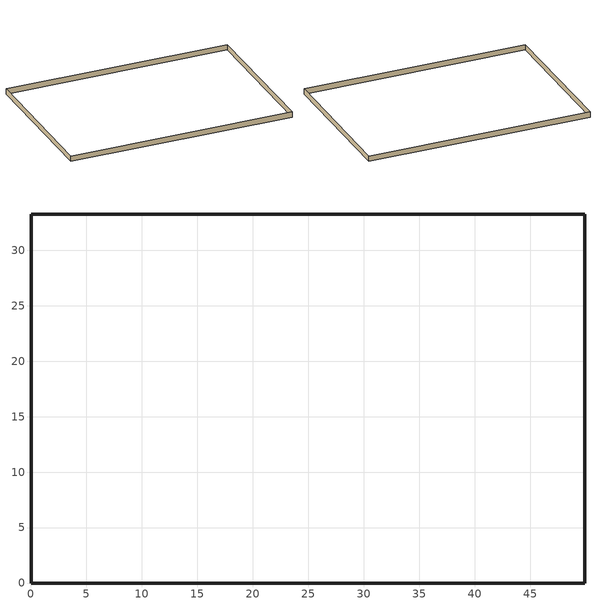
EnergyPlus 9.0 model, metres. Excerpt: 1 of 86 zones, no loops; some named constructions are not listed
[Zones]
FirstFloor_Plenum ZN
 wall outside (nonres_ext_wall): 49.91,0 49.91,33.27 0,33.27 0,0 49.91,0 z2.74:3.96
[Schedule:Compact]
Exterior_lighting_schedule_a: Through:12/31, For:AllDays, Until: 06:00, 0, Until: 24:00, 1
Exterior_lighting_schedule_b_2016: Through:12/31, For:AllDays, Until: 06:00, 0.5, Until: 24:00, 1
Exterior_lighting_schedule_c_2016: Through:12/31, For:AllDays, Until: 06:00, 0.5, Until: 19:00, 1, Until: 24:00, 0.5
BLDG_LIGHT_SCH: Through: 12/31, For: Weekdays, Until: 5:00, 0.05, Until: 6:00, 0.1, Until: 7:00, 0.0862326, Until: 8:00, 0.258698, Until: 17:00, 0.776093, Until: 18:00, 0.431163, Until: 20:00, 0.258698, Until: 22:00, 0.172465, Until: 23:00, 0.0862326, Until: 24:00, 0.0431163, For: SummerDesignDay, Until: 24:00, 1, For: Saturday, Until: 6:00, 0.05, Until: 8:00, 0.0862326, Until: 12:00, 0.258698, Until: 17:00, 0.129349, Until: 19:00, 0.0431163, Until: 24:00, 0.05, For: WinterDesignDay, Until: 24:00, 0, For: Sunday Holidays AllOtherDays, Until: 6:00, 0.05, Until: 18:00, 0.0431163, Until: 24:00, 0.05
BLDG_ELEVATORS; ELEV_LIGHT_FAN_SCH_ADD_DF: Through: 12/31, For: SummerDesignDay, Until: 24:00, 0.69, For: WinterDesignDay, Until: 24:00, 0, For: Weekdays, Until: 07:00, 0, Until: 08:00, 0.35, Until: 09:00, 0.69, Until: 10:00, 0.43, Until: 11:00, 0.37, Until: 12:00, 0.43, Until: 13:00, 0.58, Until: 14:00, 0.48, Until: 15:00, 0.37, Until: 16:00, 0.37, Until: 17:00, 0.46, Until: 18:00, 0.62, Until: 19:00, 0.12, Until: 20:00, 0.04, Until: 21:00, 0.04, Until: 24:00, 0, For: Saturday, Until: 07:00, 0, Until: 08:00, 0.16, Until: 09:00, 0.14, Until: 10:00, 0.21, Until: 11:00, 0.18, Until: 12:00, 0.25, Until: 13:00, 0.21, Until: 14:00, 0.13, Until: 15:00, 0.08, Until: 16:00, 0.04, Until: 17:00, 0.05, Until: 18:00, 0.06, Until: 24:00, 0, For:Sunday Holidays AllOtherDays, Until: 24:00, 0
INFIL_SCH_PNNL: Through: 12/31, For: Weekdays SummerDesignDay, Until: 06:00, 1, Until: 22:00, 0.25, Until: 24:00, 1, For: Saturday WinterDesignDay, Until: 06:00, 1, Until: 18:00, 0.25, Until: 24:00, 1, For:Sunday Holidays AllOtherDays, Until: 24:00, 1
INFIL_Door_Opening_SCH: Through: 12/31, For: Weekdays, Until: 06:00, 0, Until: 07:00, 0.131, Until: 08:00, 1, Until: 12:00, 0.131, Until: 13:00, 1, Until: 17:00, 0.131, Until: 18:00, 1, Until: 19:00, 0.131, Until: 24:00, 0, For: Saturday Sunday Holidays AllOtherDays, Until: 24:00, 0
EnclosedOffice_Bot_2 ZN Occupancy Schedule: Through: 12/31, For: Monday, Until: 07:00, 0, Until: 07:20, 0, Until: 07:40, 0, Until: 08:00, 0, Until: 08:20, 0, Until: 08:40, 1, Until: 09:00, 1, Until: 09:20, 1, Until: 09:40, 1, Until: 10:00, 1, Until: 10:20, 1, Until: 10:40, 1, Until: 11:00, 1, Until: 11:20, 1, Until: 11:40, 1, Until: 12:00, 1, Until: 12:20, 0.5, Until: 12:40, 0.5, Until: 13:00, 0, Until: 13:20, 0, Until: 13:40, 0.5, Until: 14:00, 0.5, Until: 14:20, 0.5, Until: 14:40, 0.5, Until: 15:00, 0, Until: 15:20, 0.5, Until: 15:40, 1, Until: 16:00, 1, Until: 16:20, 1, Until: 16:40, 0.5, Until: 17:00, 0.5, Until: 17:20, 1, Until: 17:40, 1, Until: 18:00, 0.5, Until: 18:20, 0.5, Until: 18:40, 0, Until: 19:00, 0, Until: 19:20, 0, Until: 19:40, 0, Until: 20:00, 0, Until: 20:20, 0, Until: 20:40, 0, Until: 21:00, 0, Until: 24:00, 0, For: Tuesday, Until: 07:00, 0, Until: 07:20, 0, Until: 07:40, 0, Until: 08:00, 0, Until: 08:20, 1, Until: 08:40, 1, Until: 09:00, 1, Until: 09:20, 1, Until: 09:40, 1, Until: 10:00, 0.5, Until: 10:20, 0.5, Until: 10:40, 0.5, Until: 11:00, 0.5, Until: 11:20, 1, Until: 11:40, 1, Until: 12:00, 0.5, Until: 12:20, 0.5, Until: 12:40, 0.5, Until: 13:00, 0.5, Until: 13:20, 0, Until: 13:40, 0, Until: 14:00, 0.5, Until: 14:20, 1, Until: 14:40, 1, Until: 15:00, 0.5, Until: 15:20, 0.5, Until: 15:40, 1, Until: 16:00, 0.5, Until: 16:20, 0.5, Until: 16:40, 0.5, Until: 17:00, 0, Until: 17:20, 0.5, Until: 17:40, 0, Until: 18:00, 0, Until: 18:20, 0, Until: 18:40, 0, Until: 19:00, 0, Until: 19:20, 0, Until: 19:40, 0, Until: 20:00, 0, Until: 20:20, 0, Until: 20:40, 0, Until: 21:00, 0, Until: 24:00, 0, For: Wednesday, Until: 07:00, 0, Until: 07:20, 0, Until: 07:40, 0, Until: 08:00, 0, Until: 08:20, 1, Until: 08:40, 1, Until: 09:00, 1, Until: 09:20, 1, Until: 09:40, 1, Until: 10:00, 1, Until: 10:20, 1, Until: 10:40, 1, Until: 11:00, 1, Until: 11:20, 1, Until: 11:40, 1, Until: 12:00, 1, Until: 12:20, 1, Until: 12:40, 1, Until: 13:00, 0, Until: 13:20, 0, Until: 13:40, 0, Until: 14:00, 1, Until: 14:20, 1, Until: 14:40, 0.5, Until: 15:00, 0.5, Until: 15:20, 1, Until: 15:40, 0.5, Until: 16:00, 0.5, Until: 16:20, 0.5, Until: 16:40, 1, Until: 17:00, 1, Until: 17:20, 1, Until: 17:40, 0.5, Until: 18:00, 0.5, Until: 18:20, 0.5, Until: 18:40, 0.5, Until: 19:00, 0, Until: 19:20, 0, Until: 19:40, 0, Until: 20:00, 0, Until: 20:20, 0, Until: 20:40, 0, Until: 21:00, 0, Until: 24:00, 0, For: Thursday, Until: 07:00, 0, Until: 07:20, 0, Until: 07:40, 0, Until: 08:00, 0, Until: 08:20, 0, Until: 08:40, 1, Until: 09:00, 1, Until: 09:20, 1, Until: 09:40, 1, Until: 10:00, 1, Until: 10:20, 1, Until: 10:40, 0.5, Until: 11:00, 0.5, Until: 11:20, 1, Until: 11:40, 1, Until: 12:00, 1, Until: 12:20, 1, Until: 12:40, 0.5, Until: 13:00, 0, Until: 13:20, 0, Until: 13:40, 0, Until: 14:00, 0, Until: 14:20, 0, Until: 14:40, 0, Until: 15:00, 0, Until: 15:20, 0.5, Until: 15:40, 1, Until: 16:00, 1, Until: 16:20, 1, Until: 16:40, 1, Until: 17:00, 1, Until: 17:20, 1, Until: 17:40, 1, Until: 18:00, 1, Until: 18:20, 0.5, Until: 18:40, 0.5, Until: 19:00, 0.5, Until: 19:20, 0, Until: 19:40, 0, Until: 20:00, 0, Until: 20:20, 0, Until: 20:40, 0, Until: 21:00, 0, Until: 24:00, 0, For: Friday, Until: 07:00, 0, Until: 07:20, 0, Until: 07:40, 0, Until: 08:00, 0.5, Until: 08:20, 0.5, Until: 08:40, 0.5, Until: 09:00, 0.5, Until: 09:20, 0.5, Until: 09:40, 0.5, Until: 10:00, 0.5, Until: 10:20, 0.5, Until: 10:40, 0.5, Until: 11:00, 0.5, Until: 11:20, 0.5, Until: 11:40, 0.5, Until: 12:00, 0.5, Until: 12:20, 0.5, Until: 12:40, 0.5, Until: 13:00, 0, Until: 13:20, 0, Until: 13:40, 0, Until: 14:00, 0.5, Until: 14:20, 0.5, Until: 14:40, 0.5, Until: 15:00, 0.5, Until: 15:20, 0.5, Until: 15:40, 0.5, Until: 16:00, 0.5, Until: 16:20, 0.5, Until: 16:40, 0.5, Until: 17:00, 0.5, Until: 17:20, 0.5, Until: 17:40, 0.5, Until: 18:00, 0.5, Until: 18:20, 0, Until: 18:40, 0, Until: 19:00, 0, Until: 19:20, 0, Until: 19:40, 0, Until: 20:00, 0, Until: 20:20, 0, Until: 20:40, 0, Until: 21:00, 0, Until: 24:00, 0, For: Saturday, Until: 07:00, 0, Until: 07:20, 0, Until: 07:40, 0, Until: 08:00, 0, Until: 08:20, 0, Until: 08:40, 0, Until: 09:00, 0, Until: 09:20, 0, Until: 09:40, 0, Until: 10:00, 0, Until: 10:20, 0, Until: 10:40, 0, Until: 11:00, 0, Until: 11:20, 0, Until: 11:40, 0, Until: 12:00, 0, Until: 12:20, 0, Until: 12:40, 0, Until: 13:00, 0, Until: 13:20, 0, Until: 13:40, 0, Until: 14:00, 0, Until: 14:20, 0, Until: 14:40, 0, Until: 15:00, 0, Until: 15:20, 0, Until: 15:40, 0, Until: 16:00, 0, Until: 24:00, 0, For: Sunday WinterDesignDay Holiday CustomDay1 CustomDay2, Until: 24:00, 0, For: SummerDesignDay, Until: 06:00, 0, Until: 22:00, 1, Until: 24:00, 0.05
EnclosedOffice_Bot_3 ZN Occupancy Schedule: Through: 12/31, For: Monday, Until: 07:00, 0, Until: 07:20, 0, Until: 07:40, 0, Until: 08:00, 0, Until: 08:20, 0, Until: 08:40, 1, Until: 09:00, 1, Until: 09:20, 1, Until: 09:40, 1, Until: 10:00, 0.5, Until: 10:20, 0.5, Until: 10:40, 0.5, Until: 11:00, 0.5, Until: 11:20, 1, Until: 11:40, 1, Until: 12:00, 1, Until: 12:20, 1, Until: 12:40, 1, Until: 13:00, 1, Until: 13:20, 0, Until: 13:40, 0, Until: 14:00, 0.5, Until: 14:20, 1, Until: 14:40, 1, Until: 15:00, 0.5, Until: 15:20, 0.5, Until: 15:40, 1, Until: 16:00, 1, Until: 16:20, 1, Until: 16:40, 1, Until: 17:00, 0, Until: 17:20, 0, Until: 17:40, 0, Until: 18:00, 0, Until: 18:20, 0, Until: 18:40, 0, Until: 19:00, 0, Until: 19:20, 0, Until: 19:40, 0, Until: 20:00, 0, Until: 20:20, 0, Until: 20:40, 0, Until: 21:00, 0, Until: 24:00, 0, For: Tuesday, Until: 07:00, 0, Until: 07:20, 0, Until: 07:40, 0, Until: 08:00, 0, Until: 08:20, 0, Until: 08:40, 1, Until: 09:00, 1, Until: 09:20, 1, Until: 09:40, 1, Until: 10:00, 1, Until: 10:20, 1, Until: 10:40, 1, Until: 11:00, 1, Until: 11:20, 1, Until: 11:40, 1, Until: 12:00, 1, Until: 12:20, 1, Until: 12:40, 0.5, Until: 13:00, 0.5, Until: 13:20, 0.5, Until: 13:40, 0, Until: 14:00, 0, Until: 14:20, 0.5, Until: 14:40, 1, Until: 15:00, 0.5, Until: 15:20, 0.5, Until: 15:40, 0.5, Until: 16:00, 0, Until: 16:20, 0.5, Until: 16:40, 0.5, Until: 17:00, 0.5, Until: 17:20, 0.5, Until: 17:40, 1, Until: 18:00, 1, Until: 18:20, 1, Until: 18:40, 0, Until: 19:00, 0, Until: 19:20, 0.5, Until: 19:40, 0, Until: 20:00, 0, Until: 20:20, 0, Until: 20:40, 0, Until: 21:00, 0, Until: 24:00, 0, For: Wednesday, Until: 07:00, 0, Until: 07:20, 0, Until: 07:40, 0, Until: 08:00, 0, Until: 08:20, 0.5, Until: 08:40, 1, Until: 09:00, 1, Until: 09:20, 1, Until: 09:40, 1, Until: 10:00, 1, Until: 10:20, 1, Until: 10:40, 1, Until: 11:00, 0.5, Until: 11:20, 0.5, Until: 11:40, 0.5, Until: 12:00, 0.5, Until: 12:20, 1, Until: 12:40, 1, Until: 13:00, 0, Until: 13:20, 0, Until: 13:40, 0, Until: 14:00, 1, Until: 14:20, 1, Until: 14:40, 1, Until: 15:00, 1, Until: 15:20, 1, Until: 15:40, 1, Until: 16:00, 1, Until: 16:20, 1, Until: 16:40, 1, Until: 17:00, 1, Until: 17:20, 1, Until: 17:40, 1, Until: 18:00, 1, Until: 18:20, 0.5, Until: 18:40, 0, Until: 19:00, 0, Until: 19:20, 0, Until: 19:40, 0, Until: 20:00, 0, Until: 20:20, 0, Until: 20:40, 0, Until: 21:00, 0, Until: 24:00, 0, For: Thursday, Until: 07:00, 0, Until: 07:20, 0, Until: 07:40, 0, Until: 08:00, 0, Until: 08:20, 0.5, Until: 08:40, 1, Until: 09:00, 1, Until: 09:20, 1, Until: 09:40, 1, Until: 10:00, 1, Until: 10:20, 1, Until: 10:40, 1, Until: 11:00, 1, Until: 11:20, 1, Until: 11:40, 1, Until: 12:00, 1, Until: 12:20, 1, Until: 12:40, 0.5, Until: 13:00, 0, Until: 13:20, 0, Until: 13:40, 0.5, Until: 14:00, 1, Until: 14:20, 1, Until: 14:40, 1, Until: 15:00, 1, Until: 15:20, 1, Until: 15:40, 1, Until: 16:00, 1, Until: 16:20, 1, Until: 16:40, 1, Until: 17:00, 1, Until: 17:20, 1, Until: 17:40, 1, Until: 18:00, 1, Until: 18:20, 1, Until: 18:40, 0.5, Until: 19:00, 0.5, Until: 19:20, 0, Until: 19:40, 0, Until: 20:00, 0, Until: 20:20, 0, Until: 20:40, 0, Until: 21:00, 0, Until: 24:00, 0, For: Friday, Until: 07:00, 0, Until: 07:20, 0, Until: 07:40, 0, Until: 08:00, 0, Until: 08:20, 0.5, Until: 08:40, 0.5, Until: 09:00, 0, Until: 09:20, 0, Until: 09:40, 0, Until: 10:00, 0, Until: 10:20, 0.5, Until: 10:40, 0.5, Until: 11:00, 0.5, Until: 11:20, 0.5, Until: 11:40, 0, Until: 12:00, 0, Until: 12:20, 0, Until: 12:40, 0, Until: 13:00, 0, Until: 13:20, 0, Until: 13:40, 0, Until: 14:00, 0, Until: 14:20, 0, Until: 14:40, 0, Until: 15:00, 0, Until: 15:20, 0.5, Until: 15:40, 0.5, Until: 16:00, 0.5, Until: 16:20, 0.5, Until: 16:40, 0.5, Until: 17:00, 0.5, Until: 17:20, 0.5, Until: 17:40, 0.5, Until: 18:00, 0, Until: 18:20, 0, Until: 18:40, 0, Until: 19:00, 0, Until: 19:20, 0, Until: 19:40, 0, Until: 20:00, 0, Until: 20:20, 0, Until: 20:40, 0, Until: 21:00, 0, Until: 24:00, 0, For: Saturday, Until: 07:00, 0, Until: 07:20, 0, Until: 07:40, 0, Until: 08:00, 0, Until: 08:20, 0, Until: 08:40, 0, Until: 09:00, 0, Until: 09:20, 0, Until: 09:40, 0, Until: 10:00, 0, Until: 10:20, 0, Until: 10:40, 0, Until: 11:00, 0, Until: 11:20, 0, Until: 11:40, 0, Until: 12:00, 0, Until: 12:20, 0, Until: 12:40, 0, Until: 13:00, 0, Until: 13:20, 0, Until: 13:40, 0, Until: 14:00, 0, Until: 14:20, 0, Until: 14:40, 0, Until: 15:00, 0, Until: 15:20, 0, Until: 15:40, 0, Until: 16:00, 0, Until: 24:00, 0, For: Sunday WinterDesignDay Holiday CustomDay1 CustomDay2, Until: 24:00, 0, For: SummerDesignDay, Until: 06:00, 0, Until: 22:00, 1, Until: 24:00, 0.05
EnclosedOffice_Bot_4 ZN Occupancy Schedule: Through: 12/31, For: Monday, Until: 07:00, 0, Until: 07:20, 0, Until: 07:40, 0, Until: 08:00, 0.5, Until: 08:20, 1, Until: 08:40, 0.5, Until: 09:00, 0.5, Until: 09:20, 0.5, Until: 09:40, 1, Until: 10:00, 1, Until: 10:20, 1, Until: 10:40, 0.5, Until: 11:00, 0.5, Until: 11:20, 0.5, Until: 11:40, 1, Until: 12:00, 1, Until: 12:20, 1, Until: 12:40, 1, Until: 13:00, 0, Until: 13:20, 0, Until: 13:40, 0, Until: 14:00, 0.5, Until: 14:20, 1, Until: 14:40, 1, Until: 15:00, 1, Until: 15:20, 1, Until: 15:40, 0.5, Until: 16:00, 0.5, Until: 16:20, 0.5, Until: 16:40, 1, Until: 17:00, 1, Until: 17:20, 1, Until: 17:40, 1, Until: 18:00, 1, Until: 18:20, 1, Until: 18:40, 0.5, Until: 19:00, 0, Until: 19:20, 0, Until: 19:40, 0, Until: 20:00, 0, Until: 20:20, 0, Until: 20:40, 0, Until: 21:00, 0, Until: 24:00, 0, For: Tuesday, Until: 07:00, 0, Until: 07:20, 0, Until: 07:40, 0, Until: 08:00, 0, Until: 08:20, 0.5, Until: 08:40, 1, Until: 09:00, 0.5, Until: 09:20, 0.5, Until: 09:40, 1, Until: 10:00, 1, Until: 10:20, 1, Until: 10:40, 1, Until: 11:00, 1, Until: 11:20, 1, Until: 11:40, 1, Until: 12:00, 1, Until: 12:20, 1, Until: 12:40, 0.5, Until: 13:00, 0.5, Until: 13:20, 0.5, Until: 13:40, 0, Until: 14:00, 0.5, Until: 14:20, 0.5, Until: 14:40, 1, Until: 15:00, 1, Until: 15:20, 1, Until: 15:40, 1, Until: 16:00, 1, Until: 16:20, 1, Until: 16:40, 1, Until: 17:00, 1, Until: 17:20, 1, Until: 17:40, 0.5, Until: 18:00, 0.5, Until: 18:20, 1, Until: 18:40, 0.5, Until: 19:00, 0, Until: 19:20, 0, Until: 19:40, 0, Until: 20:00, 0, Until: 20:20, 0, Until: 20:40, 0, Until: 21:00, 0, Until: 24:00, 0, For: Wednesday, Until: 07:00, 0, Until: 07:20, 0, Until: 07:40, 0, Until: 08:00, 0.5, Until: 08:20, 0.5, Until: 08:40, 1, Until: 09:00, 1, Until: 09:20, 1, Until: 09:40, 1, Until: 10:00, 1, Until: 10:20, 1, Until: 10:40, 1, Until: 11:00, 0.5, Until: 11:20, 0.5, Until: 11:40, 0.5, Until: 12:00, 0.5, Until: 12:20, 1, Until: 12:40, 1, Until: 13:00, 0.5, Until: 13:20, 0.5, Until: 13:40, 0.5, Until: 14:00, 0.5, Until: 14:20, 1, Until: 14:40, 0.5, Until: 15:00, 0.5, Until: 15:20, 0.5, Until: 15:40, 0.5, Until: 16:00, 0.5, Until: 16:20, 1, Until: 16:40, 0.5, Until: 17:00, 0.5, Until: 17:20, 1, Until: 17:40, 0.5, Until: 18:00, 0.5, Until: 18:20, 0.5, Until: 18:40, 0.5, Until: 19:00, 0.5, Until: 19:20, 0.5, Until: 19:40, 0, Until: 20:00, 0, Until: 20:20, 0, Until: 20:40, 0, Until: 21:00, 0, Until: 24:00, 0, For: Thursday, Until: 07:00, 0, Until: 07:20, 0, Until: 07:40, 0, Until: 08:00, 0, Until: 08:20, 1, Until: 08:40, 1, Until: 09:00, 1, Until: 09:20, 1, Until: 09:40, 1, Until: 10:00, 1, Until: 10:20, 1, Until: 10:40, 1, Until: 11:00, 0.5, Until: 11:20, 0.5, Until: 11:40, 0.5, Until: 12:00, 0.5, Until: 12:20, 1, Until: 12:40, 0, Until: 13:00, 0, Until: 13:20, 0, Until: 13:40, 0, Until: 14:00, 0, Until: 14:20, 1, Until: 14:40, 1, Until: 15:00, 1, Until: 15:20, 1, Until: 15:40, 1, Until: 16:00, 1, Until: 16:20, 1, Until: 16:40, 1, Until: 17:00, 1, Until: 17:20, 1, Until: 17:40, 1, Until: 18:00, 0.5, Until: 18:20, 0, Until: 18:40, 0, Until: 19:00, 0, Until: 19:20, 0, Until: 19:40, 0, Until: 20:00, 0, Until: 20:20, 0, Until: 20:40, 0, Until: 21:00, 0, Until: 24:00, 0, For: Friday, Until: 07:00, 0, Until: 07:20, 0, Until: 07:40, 0, Until: 08:00, 0, Until: 08:20, 0, Until: 08:40, 0, Until: 09:00, 0.5, Until: 09:20, 0.5, Until: 09:40, 0.5, Until: 10:00, 0.5, Until: 10:20, 0.5, Until: 10:40, 0.5, Until: 11:00, 0.5, Until: 11:20, 0.5, Until: 11:40, 0, Until: 12:00, 0, Until: 12:20, 0, Until: 12:40, 0, Until: 13:00, 0, Until: 13:20, 0.5, Until: 13:40, 0.5, Until: 14:00, 0.5, Until: 14:20, 0.5, Until: 14:40, 0.5, Until: 15:00, 0, Until: 15:20, 0, Until: 15:40, 0.5, Until: 16:00, 0.5, Until: 16:20, 0.5, Until: 16:40, 0.5, Until: 17:00, 0.5, Until: 17:20, 0.5, Until: 17:40, 0.5, Until: 18:00, 0.5, Until: 18:20, 0, Until: 18:40, 0, Until: 19:00, 0, Until: 19:20, 0, Until: 19:40, 0, Until: 20:00, 0, Until: 20:20, 0, Until: 20:40, 0, Until: 21:00, 0, Until: 24:00, 0, For: Saturday, Until: 07:00, 0, Until: 07:20, 0, Until: 07:40, 0, Until: 08:00, 0, Until: 08:20, 0, Until: 08:40, 0, Until: 09:00, 0, Until: 09:20, 0, Until: 09:40, 0, Until: 10:00, 0, Until: 10:20, 0, Until: 10:40, 0, Until: 11:00, 0, Until: 11:20, 0, Until: 11:40, 0, Until: 12:00, 0, Until: 12:20, 0, Until: 12:40, 0, Until: 13:00, 0, Until: 13:20, 0, Until: 13:40, 0, Until: 14:00, 0, Until: 14:20, 0, Until: 14:40, 0, Until: 15:00, 0, Until: 15:20, 0, Until: 15:40, 0, Until: 16:00, 0, Until: 24:00, 0, For: Sunday WinterDesignDay Holiday CustomDay1 CustomDay2, Until: 24:00, 0, For: SummerDesignDay, Until: 06:00, 0, Until: 22:00, 1, Until: 24:00, 0.05
EnclosedOffice_Bot_5 ZN Occupancy Schedule: Through: 12/31, For: Monday, Until: 07:00, 0, Until: 07:20, 0, Until: 07:40, 0, Until: 08:00, 0, Until: 08:20, 0.5, Until: 08:40, 1, Until: 09:00, 0.5, Until: 09:20, 0.5, Until: 09:40, 1, Until: 10:00, 0.5, Until: 10:20, 0.5, Until: 10:40, 0.5, Until: 11:00, 0.5, Until: 11:20, 1, Until: 11:40, 0.5, Until: 12:00, 0.5, Until: 12:20, 1, Until: 12:40, 1, Until: 13:00, 0.5, Until: 13:20, 0, Until: 13:40, 0, Until: 14:00, 0, Until: 14:20, 0.5, Until: 14:40, 0.5, Until: 15:00, 0.5, Until: 15:20, 1, Until: 15:40, 1, Until: 16:00, 1, Until: 16:20, 1, Until: 16:40, 1, Until: 17:00, 1, Until: 17:20, 1, Until: 17:40, 0.5, Until: 18:00, 0.5, Until: 18:20, 0.5, Until: 18:40, 0, Until: 19:00, 0, Until: 19:20, 0, Until: 19:40, 0, Until: 20:00, 0, Until: 20:20, 0, Until: 20:40, 0, Until: 21:00, 0, Until: 24:00, 0, For: Tuesday, Until: 07:00, 0, Until: 07:20, 0, Until: 07:40, 0, Until: 08:00, 0, Until: 08:20, 1, Until: 08:40, 1, Until: 09:00, 1, Until: 09:20, 1, Until: 09:40, 1, Until: 10:00, 0, Until: 10:20, 0, Until: 10:40, 0, Until: 11:00, 0, Until: 11:20, 1, Until: 11:40, 1, Until: 12:00, 0.5, Until: 12:20, 0.5, Until: 12:40, 0, Until: 13:00, 0, Until: 13:20, 0.5, Until: 13:40, 0, Until: 14:00, 0.5, Until: 14:20, 0.5, Until: 14:40, 1, Until: 15:00, 0.5, Until: 15:20, 0.5, Until: 15:40, 0, Until: 16:00, 0, Until: 16:20, 1, Until: 16:40, 1, Until: 17:00, 1, Until: 17:20, 0.5, Until: 17:40, 0.5, Until: 18:00, 0.5, Until: 18:20, 0, Until: 18:40, 0, Until: 19:00, 0, Until: 19:20, 0, Until: 19:40, 0, Until: 20:00, 0, Until: 20:20, 0, Until: 20:40, 0, Until: 21:00, 0, Until: 24:00, 0, For: Wednesday, Until: 07:00, 0, Until: 07:20, 0, Until: 07:40, 0, Until: 08:00, 0.5, Until: 08:20, 1, Until: 08:40, 0.5, Until: 09:00, 0.5, Until: 09:20, 1, Until: 09:40, 1, Until: 10:00, 1, Until: 10:20, 1, Until: 10:40, 1, Until: 11:00, 1, Until: 11:20, 1, Until: 11:40, 1, Until: 12:00, 1, Until: 12:20, 1, Until: 12:40, 0.5, Until: 13:00, 0.5, Until: 13:20, 0.5, Until: 13:40, 0.5, Until: 14:00, 0.5, Until: 14:20, 0.5, Until: 14:40, 1, Until: 15:00, 1, Until: 15:20, 1, Until: 15:40, 1, Until: 16:00, 1, Until: 16:20, 1, Until: 16:40, 1, Until: 17:00, 1, Until: 17:20, 1, Until: 17:40, 0.5, Until: 18:00, 0.5, Until: 18:20, 0.5, Until: 18:40, 1, Until: 19:00, 0.5, Until: 19:20, 0, Until: 19:40, 0, Until: 20:00, 0, Until: 20:20, 0, Until: 20:40, 0, Until: 21:00, 0, Until: 24:00, 0, For: Thursday, Until: 07:00, 0, Until: 07:20, 0, Until: 07:40, 0, Until: 08:00, 0, Until: 08:20, 0, Until: 08:40, 0, Until: 09:00, 0, Until: 09:20, 1, Until: 09:40, 1, Until: 10:00, 1, Until: 10:20, 1, Until: 10:40, 1, Until: 11:00, 1, Until: 11:20, 1, Until: 11:40, 1, Until: 12:00, 1, Until: 12:20, 1, Until: 12:40, 0.5, Until: 13:00, 0.5, Until: 13:20, 0, Until: 13:40, 0.5, Until: 14:00, 0.5, Until: 14:20, 1, Until: 14:40, 1, Until: 15:00, 1, Until: 15:20, 1, Until: 15:40, 0, Until: 16:00, 0, Until: 16:20, 0.5, Until: 16:40, 0.5, Until: 17:00, 0.5, Until: 17:20, 1, Until: 17:40, 1, Until: 18:00, 0.5, Until: 18:20, 0.5, Until: 18:40, 0, Until: 19:00, 0, Until: 19:20, 0, Until: 19:40, 0, Until: 20:00, 0, Until: 20:20, 0, Until: 20:40, 0, Until: 21:00, 0, Until: 24:00, 0, For: Friday, Until: 07:00, 0, Until: 07:20, 0, Until: 07:40, 0, Until: 08:00, 0, Until: 08:20, 0, Until: 08:40, 0, Until: 09:00, 0.5, Until: 09:20, 0.5, Until: 09:40, 0.5, Until: 10:00, 0.5, Until: 10:20, 0.5, Until: 10:40, 0.5, Until: 11:00, 0.5, Until: 11:20, 0.5, Until: 11:40, 0, Until: 12:00, 0, Until: 12:20, 0, Until: 12:40, 0, Until: 13:00, 0, Until: 13:20, 0, Until: 13:40, 0.5, Until: 14:00, 0.5, Until: 14:20, 0.5, Until: 14:40, 0, Until: 15:00, 0, Until: 15:20, 0, Until: 15:40, 0.5, Until: 16:00, 0.5, Until: 16:20, 0.5, Until: 16:40, 0.5, Until: 17:00, 0.5, Until: 17:20, 0.5, Until: 17:40, 0.5, Until: 18:00, 0, Until: 18:20, 0, Until: 18:40, 0.5, Until: 19:00, 0, Until: 19:20, 0, Until: 19:40, 0, Until: 20:00, 0, Until: 20:20, 0, Until: 20:40, 0, Until: 21:00, 0, Until: 24:00, 0, For: Saturday, Until: 07:00, 0, Until: 07:20, 0, Until: 07:40, 0, Until: 08:00, 0, Until: 08:20, 0.5, Until: 08:40, 0.5, Until: 09:00, 0.5, Until: 09:20, 0.5, Until: 09:40, 0.5, Until: 10:00, 0.5, Until: 10:20, 0.5, Until: 10:40, 0.5, Until: 11:00, 0.5, Until: 11:20, 0.5, Until: 11:40, 0.5, Until: 12:00, 0, Until: 12:20, 0, Until: 12:40, 0, Until: 13:00, 0, Until: 13:20, 0, Until: 13:40, 0.5, Until: 14:00, 0.5, Until: 14:20, 0, Until: 14:40, 0, Until: 15:00, 0, Until: 15:20, 0, Until: 15:40, 0, Until: 16:00, 0, Until: 24:00, 0, For: Sunday WinterDesignDay Holiday CustomDay1 CustomDay2, Until: 24:00, 0, For: SummerDesignDay, Until: 06:00, 0, Until: 22:00, 1, Until: 24:00, 0.05
EnclosedOffice_Bot_6 ZN Occupancy Schedule: Through: 12/31, For: Monday, Until: 07:00, 0, Until: 07:20, 0, Until: 07:40, 0, Until: 08:00, 0.5, Until: 08:20, 1, Until: 08:40, 1, Until: 09:00, 0.5, Until: 09:20, 0.5, Until: 09:40, 1, Until: 10:00, 0.5, Until: 10:20, 0.5, Until: 10:40, 0.5, Until: 11:00, 0.5, Until: 11:20, 1, Until: 11:40, 1, Until: 12:00, 1, Until: 12:20, 1, Until: 12:40, 0.5, Until: 13:00, 0.5, Until: 13:20, 0, Until: 13:40, 0, Until: 14:00, 0, Until: 14:20, 0.5, Until: 14:40, 1, Until: 15:00, 1, Until: 15:20, 1, Until: 15:40, 1, Until: 16:00, 0.5, Until: 16:20, 0.5, Until: 16:40, 0.5, Until: 17:00, 0.5, Until: 17:20, 0.5, Until: 17:40, 0.5, Until: 18:00, 0.5, Until: 18:20, 1, Until: 18:40, 0.5, Until: 19:00, 0.5, Until: 19:20, 0, Until: 19:40, 0, Until: 20:00, 0, Until: 20:20, 0, Until: 20:40, 0, Until: 21:00, 0, Until: 24:00, 0, For: Tuesday, Until: 07:00, 0, Until: 07:20, 0, Until: 07:40, 0, Until: 08:00, 0, Until: 08:20, 0.5, Until: 08:40, 1, Until: 09:00, 1, Until: 09:20, 1, Until: 09:40, 1, Until: 10:00, 1, Until: 10:20, 1, Until: 10:40, 1, Until: 11:00, 1, Until: 11:20, 1, Until: 11:40, 1, Until: 12:00, 1, Until: 12:20, 0.5, Until: 12:40, 0.5, Until: 13:00, 0.5, Until: 13:20, 0, Until: 13:40, 0, Until: 14:00, 0, Until: 14:20, 1, Until: 14:40, 1, Until: 15:00, 1, Until: 15:20, 1, Until: 15:40, 1, Until: 16:00, 1, Until: 16:20, 1, Until: 16:40, 1, Until: 17:00, 1, Until: 17:20, 1, Until: 17:40, 0.5, Until: 18:00, 0.5, Until: 18:20, 0.5, Until: 18:40, 0, Until: 19:00, 0, Until: 19:20, 0, Until: 19:40, 0, Until: 20:00, 0, Until: 20:20, 0, Until: 20:40, 0, Until: 21:00, 0, Until: 24:00, 0, For: Wednesday, Until: 07:00, 0, Until: 07:20, 0, Until: 07:40, 0, Until: 08:00, 0.5, Until: 08:20, 1, Until: 08:40, 0.5, Until: 09:00, 0.5, Until: 09:20, 1, Until: 09:40, 1, Until: 10:00, 1, Until: 10:20, 1, Until: 10:40, 1, Until: 11:00, 1, Until: 11:20, 1, Until: 11:40, 1, Until: 12:00, 1, Until: 12:20, 1, Until: 12:40, 1, Until: 13:00, 1, Until: 13:20, 0, Until: 13:40, 0, Until: 14:00, 0.5, Until: 14:20, 1, Until: 14:40, 1, Until: 15:00, 1, Until: 15:20, 1, Until: 15:40, 1, Until: 16:00, 1, Until: 16:20, 1, Until: 16:40, 1, Until: 17:00, 1, Until: 17:20, 1, Until: 17:40, 0, Until: 18:00, 0, Until: 18:20, 0, Until: 18:40, 0, Until: 19:00, 0, Until: 19:20, 0, Until: 19:40, 0, Until: 20:00, 0, Until: 20:20, 0, Until: 20:40, 0, Until: 21:00, 0, Until: 24:00, 0, For: Thursday, Until: 07:00, 0, Until: 07:20, 0, Until: 07:40, 0, Until: 08:00, 0, Until: 08:20, 0, Until: 08:40, 0.5, Until: 09:00, 0.5, Until: 09:20, 1, Until: 09:40, 1, Until: 10:00, 1, Until: 10:20, 1, Until: 10:40, 1, Until: 11:00, 0.5, Until: 11:20, 0.5, Until: 11:40, 0, Until: 12:00, 0, Until: 12:20, 0.5, Until: 12:40, 0.5, Until: 13:00, 0, Until: 13:20, 0, Until: 13:40, 0, Until: 14:00, 0, Until: 14:20, 0, Until: 14:40, 1, Until: 15:00, 1, Until: 15:20, 1, Until: 15:40, 1, Until: 16:00, 1, Until: 16:20, 1, Until: 16:40, 1, Until: 17:00, 1, Until: 17:20, 1, Until: 17:40, 1, Until: 18:00, 1, Until: 18:20, 1, Until: 18:40, 0.5, Until: 19:00, 0, Until: 19:20, 0, Until: 19:40, 0.5, Until: 20:00, 0, Until: 20:20, 0, Until: 20:40, 0, Until: 21:00, 0, Until: 24:00, 0, For: Friday, Until: 07:00, 0, Until: 07:20, 0, Until: 07:40, 0, Until: 08:00, 0, Until: 08:20, 0.5, Until: 08:40, 0.5, Until: 09:00, 0.5, Until: 09:20, 0.5, Until: 09:40, 0.5, Until: 10:00, 0.5, Until: 10:20, 0.5, Until: 10:40, 0, Until: 11:00, 0, Until: 11:20, 0.5, Until: 11:40, 0, Until: 12:00, 0, Until: 12:20, 0.5, Until: 12:40, 0.5, Until: 13:00, 0.5, Until: 13:20, 0.5, Until: 13:40, 0, Until: 14:00, 0, Until: 14:20, 0, Until: 14:40, 0.5, Until: 15:00, 0, Until: 15:20, 0, Until: 15:40, 0.5, Until: 16:00, 0.5, Until: 16:20, 0.5, Until: 16:40, 0.5, Until: 17:00, 0.5, Until: 17:20, 0.5, Until: 17:40, 0.5, Until: 18:00, 0.5, Until: 18:20, 0.5, Until: 18:40, 0.5, Until: 19:00, 0, Until: 19:20, 0, Until: 19:40, 0, Until: 20:00, 0, Until: 20:20, 0, Until: 20:40, 0, Until: 21:00, 0, Until: 24:00, 0, For: Saturday, Until: 07:00, 0, Until: 07:20, 0, Until: 07:40, 0, Until: 08:00, 0, Until: 08:20, 0, Until: 08:40, 0, Until: 09:00, 0, Until: 09:20, 0, Until: 09:40, 0, Until: 10:00, 0, Until: 10:20, 0, Until: 10:40, 0, Until: 11:00, 0, Until: 11:20, 0, Until: 11:40, 0, Until: 12:00, 0, Until: 12:20, 0, Until: 12:40, 0, Until: 13:00, 0, Until: 13:20, 0, Until: 13:40, 0, Until: 14:00, 0, Until: 14:20, 0, Until: 14:40, 0, Until: 15:00, 0, Until: 15:20, 0, Until: 15:40, 0, Until: 16:00, 0, Until: 24:00, 0, For: Sunday WinterDesignDay Holiday CustomDay1 CustomDay2, Until: 24:00, 0, For: SummerDesignDay, Until: 06:00, 0, Until: 22:00, 1, Until: 24:00, 0.05
EnclosedOffice_Bot_7 ZN Occupancy Schedule: Through: 12/31, For: Monday, Until: 07:00, 0, Until: 07:20, 0, Until: 07:40, 0, Until: 08:00, 0.5, Until: 08:20, 0.5, Until: 08:40, 1, Until: 09:00, 1, Until: 09:20, 1, Until: 09:40, 1, Until: 10:00, 0.5, Until: 10:20, 0.5, Until: 10:40, 0.5, Until: 11:00, 0.5, Until: 11:20, 1, Until: 11:40, 1, Until: 12:00, 1, Until: 12:20, 1, Until: 12:40, 0.5, Until: 13:00, 0, Until: 13:20, 0, Until: 13:40, 0, Until: 14:00, 0, Until: 14:20, 0, Until: 14:40, 1, Until: 15:00, 1, Until: 15:20, 1, Until: 15:40, 1, Until: 16:00, 1, Until: 16:20, 1, Until: 16:40, 1, Until: 17:00, 1, Until: 17:20, 1, Until: 17:40, 0.5, Until: 18:00, 0, Until: 18:20, 0.5, Until: 18:40, 0.5, Until: 19:00, 0, Until: 19:20, 0, Until: 19:40, 0, Until: 20:00, 0, Until: 20:20, 0, Until: 20:40, 0, Until: 21:00, 0, Until: 24:00, 0, For: Tuesday, Until: 07:00, 0, Until: 07:20, 0, Until: 07:40, 0, Until: 08:00, 0.5, Until: 08:20, 1, Until: 08:40, 1, Until: 09:00, 1, Until: 09:20, 1, Until: 09:40, 1, Until: 10:00, 1, Until: 10:20, 1, Until: 10:40, 0.5, Until: 11:00, 0.5, Until: 11:20, 0.5, Until: 11:40, 1, Until: 12:00, 1, Until: 12:20, 1, Until: 12:40, 0.5, Until: 13:00, 0, Until: 13:20, 0, Until: 13:40, 0.5, Until: 14:00, 0, Until: 14:20, 0, Until: 14:40, 0, Until: 15:00, 0.5, Until: 15:20, 1, Until: 15:40, 1, Until: 16:00, 0.5, Until: 16:20, 0.5, Until: 16:40, 0.5, Until: 17:00, 0.5, Until: 17:20, 1, Until: 17:40, 1, Until: 18:00, 0.5, Until: 18:20, 0.5, Until: 18:40, 0, Until: 19:00, 0, Until: 19:20, 0, Until: 19:40, 0, Until: 20:00, 0, Until: 20:20, 0, Until: 20:40, 0, Until: 21:00, 0, Until: 24:00, 0, For: Wednesday, Until: 07:00, 0, Until: 07:20, 0, Until: 07:40, 0, Until: 08:00, 0, Until: 08:20, 1, Until: 08:40, 0.5, Until: 09:00, 0.5, Until: 09:20, 0.5, Until: 09:40, 0.5, Until: 10:00, 0.5, Until: 10:20, 0.5, Until: 10:40, 1, Until: 11:00, 1, Until: 11:20, 1, Until: 11:40, 1, Until: 12:00, 1, Until: 12:20, 1, Until: 12:40, 1, Until: 13:00, 0, Until: 13:20, 0, Until: 13:40, 0, Until: 14:00, 0.5, Until: 14:20, 0.5, Until: 14:40, 0.5, Until: 15:00, 1, Until: 15:20, 1, Until: 15:40, 0.5, Until: 16:00, 0.5, Until: 16:20, 0.5, Until: 16:40, 0.5, Until: 17:00, 0.5, Until: 17:20, 1, Until: 17:40, 1, Until: 18:00, 1, Until: 18:20, 1, Until: 18:40, 0.5, Until: 19:00, 0, Until: 19:20, 0, Until: 19:40, 0, Until: 20:00, 0, Until: 20:20, 0, Until: 20:40, 0, Until: 21:00, 0, Until: 24:00, 0, For: Thursday, Until: 07:00, 0, Until: 07:20, 0, Until: 07:40, 0, Until: 08:00, 0, Until: 08:20, 0, Until: 08:40, 0.5, Until: 09:00, 0.5, Until: 09:20, 1, Until: 09:40, 1, Until: 10:00, 1, Until: 10:20, 1, Until: 10:40, 1, Until: 11:00, 1, Until: 11:20, 1, Until: 11:40, 1, Until: 12:00, 1, Until: 12:20, 1, Until: 12:40, 1, Until: 13:00, 1, Until: 13:20, 0.5, Until: 13:40, 0, Until: 14:00, 0, Until: 14:20, 0.5, Until: 14:40, 1, Until: 15:00, 1, Until: 15:20, 1, Until: 15:40, 1, Until: 16:00, 0.5, Until: 16:20, 0.5, Until: 16:40, 1, Until: 17:00, 1, Until: 17:20, 1, Until: 17:40, 1, Until: 18:00, 1, Until: 18:20, 0.5, Until: 18:40, 0, Until: 19:00, 0, Until: 19:20, 0, Until: 19:40, 0, Until: 20:00, 0, Until: 20:20, 0, Until: 20:40, 0, Until: 21:00, 0, Until: 24:00, 0, For: Friday, Until: 07:00, 0, Until: 07:20, 0, Until: 07:40, 0.5, Until: 08:00, 0, Until: 08:20, 0, Until: 08:40, 0, Until: 09:00, 0, Until: 09:20, 0, Until: 09:40, 0.5, Until: 10:00, 0.5, Until: 10:20, 0.5, Until: 10:40, 0.5, Until: 11:00, 0.5, Until: 11:20, 0.5, Until: 11:40, 0.5, Until: 12:00, 0.5, Until: 12:20, 0.5, Until: 12:40, 0.5, Until: 13:00, 0, Until: 13:20, 0, Until: 13:40, 0, Until: 14:00, 0.5, Until: 14:20, 0.5, Until: 14:40, 0, Until: 15:00, 0, Until: 15:20, 0, Until: 15:40, 0.5, Until: 16:00, 0.5, Until: 16:20, 0.5, Until: 16:40, 0.5, Until: 17:00, 0.5, Until: 17:20, 0.5, Until: 17:40, 0.5, Until: 18:00, 0, Until: 18:20, 0, Until: 18:40, 0, Until: 19:00, 0, Until: 19:20, 0, Until: 19:40, 0, Until: 20:00, 0, Until: 20:20, 0, Until: 20:40, 0, Until: 21:00, 0, Until: 24:00, 0, For: Saturday, Until: 07:00, 0, Until: 07:20, 0, Until: 07:40, 0, Until: 08:00, 0, Until: 08:20, 0.5, Until: 08:40, 0.5, Until: 09:00, 0.5, Until: 09:20, 0.5, Until: 09:40, 0.5, Until: 10:00, 0.5, Until: 10:20, 0.5, Until: 10:40, 0.5, Until: 11:00, 0.5, Until: 11:20, 0.5, Until: 11:40, 0, Until: 12:00, 0, Until: 12:20, 0, Until: 12:40, 0, Until: 13:00, 0, Until: 13:20, 0, Until: 13:40, 0.5, Until: 14:00, 0.5, Until: 14:20, 0.5, Until: 14:40, 0, Until: 15:00, 0, Until: 15:20, 0, Until: 15:40, 0, Until: 16:00, 0, Until: 24:00, 0, For: Sunday WinterDesignDay Holiday CustomDay1 CustomDay2, Until: 24:00, 0, For: SummerDesignDay, Until: 06:00, 0, Until: 22:00, 1, Until: 24:00, 0.05
EnclosedOffice_Bot_8 ZN Occupancy Schedule: Through: 12/31, For: Monday, Until: 07:00, 0, Until: 07:20, 0, Until: 07:40, 0, Until: 08:00, 0, Until: 08:20, 0.5, Until: 08:40, 1, Until: 09:00, 1, Until: 09:20, 1, Until: 09:40, 1, Until: 10:00, 1, Until: 10:20, 1, Until: 10:40, 1, Until: 11:00, 1, Until: 11:20, 1, Until: 11:40, 1, Until: 12:00, 1, Until: 12:20, 1, Until: 12:40, 0.5, Until: 13:00, 0, Until: 13:20, 0, Until: 13:40, 0, Until: 14:00, 0, Until: 14:20, 0, Until: 14:40, 0.5, Until: 15:00, 0.5, Until: 15:20, 1, Until: 15:40, 0, Until: 16:00, 0, Until: 16:20, 0.5, Until: 16:40, 1, Until: 17:00, 1, Until: 17:20, 1, Until: 17:40, 0.5, Until: 18:00, 0.5, Until: 18:20, 0.5, Until: 18:40, 0.5, Until: 19:00, 0, Until: 19:20, 0, Until: 19:40, 0, Until: 20:00, 0, Until: 20:20, 0, Until: 20:40, 0, Until: 21:00, 0, Until: 24:00, 0, For: Tuesday, Until: 07:00, 0, Until: 07:20, 0, Until: 07:40, 0, Until: 08:00, 0.5, Until: 08:20, 1, Until: 08:40, 1, Until: 09:00, 1, Until: 09:20, 1, Until: 09:40, 1, Until: 10:00, 1, Until: 10:20, 1, Until: 10:40, 1, Until: 11:00, 1, Until: 11:20, 1, Until: 11:40, 1, Until: 12:00, 0.5, Until: 12:20, 0.5, Until: 12:40, 0.5, Until: 13:00, 0.5, Until: 13:20, 0, Until: 13:40, 0, Until: 14:00, 0.5, Until: 14:20, 0.5, Until: 14:40, 0, Until: 15:00, 0, Until: 15:20, 0.5, Until: 15:40, 1, Until: 16:00, 0.5, Until: 16:20, 0.5, Until: 16:40, 1, Until: 17:00, 0.5, Until: 17:20, 0.5, Until: 17:40, 0.5, Until: 18:00, 0.5, Until: 18:20, 0.5, Until: 18:40, 0, Until: 19:00, 0, Until: 19:20, 0, Until: 19:40, 0, Until: 20:00, 0, Until: 20:20, 0, Until: 20:40, 0, Until: 21:00, 0, Until: 24:00, 0, For: Wednesday, Until: 07:00, 0, Until: 07:20, 0, Until: 07:40, 0, Until: 08:00, 0, Until: 08:20, 0, Until: 08:40, 1, Until: 09:00, 1, Until: 09:20, 1, Until: 09:40, 1, Until: 10:00, 1, Until: 10:20, 1, Until: 10:40, 1, Until: 11:00, 0.5, Until: 11:20, 0.5, Until: 11:40, 0.5, Until: 12:00, 0.5, Until: 12:20, 1, Until: 12:40, 0.5, Until: 13:00, 0.5, Until: 13:20, 0, Until: 13:40, 0.5, Until: 14:00, 0, Until: 14:20, 0.5, Until: 14:40, 0.5, Until: 15:00, 0.5, Until: 15:20, 1, Until: 15:40, 1, Until: 16:00, 0.5, Until: 16:20, 0.5, Until: 16:40, 0.5, Until: 17:00, 0.5, Until: 17:20, 1, Until: 17:40, 0.5, Until: 18:00, 0, Until: 18:20, 0, Until: 18:40, 0.5, Until: 19:00, 0, Until: 19:20, 0, Until: 19:40, 0, Until: 20:00, 0, Until: 20:20, 0, Until: 20:40, 0, Until: 21:00, 0, Until: 24:00, 0, For: Thursday, Until: 07:00, 0, Until: 07:20, 0, Until: 07:40, 0, Until: 08:00, 0, Until: 08:20, 0.5, Until: 08:40, 0.5, Until: 09:00, 0.5, Until: 09:20, 1, Until: 09:40, 1, Until: 10:00, 1, Until: 10:20, 1, Until: 10:40, 0.5, Until: 11:00, 0.5, Until: 11:20, 1, Until: 11:40, 1, Until: 12:00, 0.5, Until: 12:20, 0.5, Until: 12:40, 1, Until: 13:00, 1, Until: 13:20, 0.5, Until: 13:40, 0, Until: 14:00, 0, Until: 14:20, 1, Until: 14:40, 1, Until: 15:00, 1, Until: 15:20, 1, Until: 15:40, 0.5, Until: 16:00, 0.5, Until: 16:20, 1, Until: 16:40, 1, Until: 17:00, 1, Until: 17:20, 1, Until: 17:40, 1, Until: 18:00, 0, Until: 18:20, 0, Until: 18:40, 0, Until: 19:00, 0, Until: 19:20, 0, Until: 19:40, 0, Until: 20:00, 0, Until: 20:20, 0, Until: 20:40, 0, Until: 21:00, 0, Until: 24:00, 0, For: Friday, Until: 07:00, 0, Until: 07:20, 0, Until: 07:40, 0, Until: 08:00, 0.5, Until: 08:20, 0.5, Until: 08:40, 0.5, Until: 09:00, 0.5, Until: 09:20, 0.5, Until: 09:40, 0, Until: 10:00, 0, Until: 10:20, 0, Until: 10:40, 0.5, Until: 11:00, 0.5, Until: 11:20, 0.5, Until: 11:40, 0.5, Until: 12:00, 0.5, Until: 12:20, 0.5, Until: 12:40, 0.5, Until: 13:00, 0, Until: 13:20, 0, Until: 13:40, 0, Until: 14:00, 0, Until: 14:20, 0, Until: 14:40, 0, Until: 15:00, 0, Until: 15:20, 0.5, Until: 15:40, 0.5, Until: 16:00, 0.5, Until: 16:20, 0.5, Until: 16:40, 0.5, Until: 17:00, 0.5, Until: 17:20, 0.5, Until: 17:40, 0.5, Until: 18:00, 0, Until: 18:20, 0, Until: 18:40, 0, Until: 19:00, 0, Until: 19:20, 0, Until: 19:40, 0, Until: 20:00, 0, Until: 20:20, 0, Until: 20:40, 0, Until: 21:00, 0, Until: 24:00, 0, For: Saturday, Until: 07:00, 0, Until: 07:20, 0, Until: 07:40, 0, Until: 08:00, 0, Until: 08:20, 0, Until: 08:40, 0, Until: 09:00, 0, Until: 09:20, 0, Until: 09:40, 0, Until: 10:00, 0, Until: 10:20, 0, Until: 10:40, 0, Until: 11:00, 0, Until: 11:20, 0, Until: 11:40, 0, Until: 12:00, 0, Until: 12:20, 0, Until: 12:40, 0, Until: 13:00, 0, Until: 13:20, 0, Until: 13:40, 0, Until: 14:00, 0, Until: 14:20, 0, Until: 14:40, 0, Until: 15:00, 0, Until: 15:20, 0, Until: 15:40, 0, Until: 16:00, 0, Until: 24:00, 0, For: Sunday WinterDesignDay Holiday CustomDay1 CustomDay2, Until: 24:00, 0, For: SummerDesignDay, Until: 06:00, 0, Until: 22:00, 1, Until: 24:00, 0.05
EnclosedOffice_Bot_9 ZN Occupancy Schedule: Through: 12/31, For: Monday, Until: 07:00, 0, Until: 07:20, 0, Until: 07:40, 0, Until: 08:00, 0, Until: 08:20, 1, Until: 08:40, 1, Until: 09:00, 1, Until: 09:20, 1, Until: 09:40, 0.5, Until: 10:00, 0.5, Until: 10:20, 1, Until: 10:40, 1, Until: 11:00, 1, Until: 11:20, 1, Until: 11:40, 1, Until: 12:00, 1, Until: 12:20, 1, Until: 12:40, 0, Until: 13:00, 0, Until: 13:20, 0, Until: 13:40, 0, Until: 14:00, 0, Until: 14:20, 1, Until: 14:40, 1, Until: 15:00, 1, Until: 15:20, 1, Until: 15:40, 1, Until: 16:00, 1, Until: 16:20, 1, Until: 16:40, 1, Until: 17:00, 1, Until: 17:20, 1, Until: 17:40, 1, Until: 18:00, 1, Until: 18:20, 0.5, Until: 18:40, 0.5, Until: 19:00, 0, Until: 19:20, 0, Until: 19:40, 0, Until: 20:00, 0, Until: 20:20, 0, Until: 20:40, 0, Until: 21:00, 0, Until: 24:00, 0, For: Tuesday, Until: 07:00, 0, Until: 07:20, 0, Until: 07:40, 0, Until: 08:00, 0, Until: 08:20, 0.5, Until: 08:40, 1, Until: 09:00, 1, Until: 09:20, 1, Until: 09:40, 1, Until: 10:00, 0.5, Until: 10:20, 0.5, Until: 10:40, 0.5, Until: 11:00, 0.5, Until: 11:20, 0.5, Until: 11:40, 1, Until: 12:00, 1, Until: 12:20, 0.5, Until: 12:40, 0.5, Until: 13:00, 0, Until: 13:20, 0.5, Until: 13:40, 0, Until: 14:00, 0, Until: 14:20, 0.5, Until: 14:40, 1, Until: 15:00, 1, Until: 15:20, 1, Until: 15:40, 1, Until: 16:00, 1, Until: 16:20, 1, Until: 16:40, 1, Until: 17:00, 1, Until: 17:20, 0.5, Until: 17:40, 0.5, Until: 18:00, 0.5, Until: 18:20, 0.5, Until: 18:40, 0, Until: 19:00, 0, Until: 19:20, 0, Until: 19:40, 0, Until: 20:00, 0, Until: 20:20, 0, Until: 20:40, 0, Until: 21:00, 0, Until: 24:00, 0, For: Wednesday, Until: 07:00, 0, Until: 07:20, 0, Until: 07:40, 0, Until: 08:00, 0, Until: 08:20, 0, Until: 08:40, 0, Until: 09:00, 0, Until: 09:20, 1, Until: 09:40, 1, Until: 10:00, 1, Until: 10:20, 1, Until: 10:40, 1, Until: 11:00, 0.5, Until: 11:20, 0.5, Until: 11:40, 1, Until: 12:00, 0.5, Until: 12:20, 0.5, Until: 12:40, 0.5, Until: 13:00, 0, Until: 13:20, 0, Until: 13:40, 0.5, Until: 14:00, 1, Until: 14:20, 1, Until: 14:40, 1, Until: 15:00, 1, Until: 15:20, 1, Until: 15:40, 1, Until: 16:00, 0.5, Until: 16:20, 0.5, Until: 16:40, 0.5, Until: 17:00, 0.5, Until: 17:20, 0.5, Until: 17:40, 0.5, Until: 18:00, 0, Until: 18:20, 0, Until: 18:40, 0, Until: 19:00, 0, Until: 19:20, 0, Until: 19:40, 0, Until: 20:00, 0, Until: 20:20, 0, Until: 20:40, 0, Until: 21:00, 0, Until: 24:00, 0, For: Thursday, Until: 07:00, 0, Until: 07:20, 0, Until: 07:40, 0, Until: 08:00, 0, Until: 08:20, 0, Until: 08:40, 0.5, Until: 09:00, 0.5, Until: 09:20, 0.5, Until: 09:40, 1, Until: 10:00, 1, Until: 10:20, 1, Until: 10:40, 1, Until: 11:00, 1, Until: 11:20, 1, Until: 11:40, 0.5, Until: 12:00, 0.5, Until: 12:20, 0.5, Until: 12:40, 1, Until: 13:00, 0.5, Until: 13:20, 0.5, Until: 13:40, 0.5, Until: 14:00, 0, Until: 14:20, 0, Until: 14:40, 0, Until: 15:00, 1, Until: 15:20, 1, Until: 15:40, 1, Until: 16:00, 1, Until: 16:20, 1, Until: 16:40, 1, Until: 17:00, 0.5, Until: 17:20, 0.5, Until: 17:40, 0.5, Until: 18:00, 0.5, Until: 18:20, 0.5, Until: 18:40, 0, Until: 19:00, 0, Until: 19:20, 0, Until: 19:40, 0, Until: 20:00, 0, Until: 20:20, 0, Until: 20:40, 0, Until: 21:00, 0, Until: 24:00, 0, For: Friday, Until: 07:00, 0, Until: 07:20, 0, Until: 07:40, 0, Until: 08:00, 0, Until: 08:20, 0.5, Until: 08:40, 0.5, Until: 09:00, 0.5, Until: 09:20, 0.5, Until: 09:40, 0.5, Until: 10:00, 0.5, Until: 10:20, 0.5, Until: 10:40, 0.5, Until: 11:00, 0.5, Until: 11:20, 0.5, Until: 11:40, 0.5, Until: 12:00, 0.5, Until: 12:20, 0, Until: 12:40, 0, Until: 13:00, 0, Until: 13:20, 0.5, Until: 13:40, 0.5, Until: 14:00, 0.5, Until: 14:20, 0.5, Until: 14:40, 0, Until: 15:00, 0, Until: 15:20, 0.5, Until: 15:40, 0.5, Until: 16:00, 0.5, Until: 16:20, 0.5, Until: 16:40, 0.5, Until: 17:00, 0, Until: 17:20, 0, Until: 17:40, 0, Until: 18:00, 0, Until: 18:20, 0.5, Until: 18:40, 0.5, Until: 19:00, 0, Until: 19:20, 0, Until: 19:40, 0.5, Until: 20:00, 0, Until: 20:20, 0, Until: 20:40, 0, Until: 21:00, 0, Until: 24:00, 0, For: Saturday, Until: 07:00, 0, Until: 07:20, 0, Until: 07:40, 0, Until: 08:00, 0.5, Until: 08:20, 0.5, Until: 08:40, 0.5, Until: 09:00, 0.5, Until: 09:20, 0.5, Until: 09:40, 0, Until: 10:00, 0, Until: 10:20, 0.5, Until: 10:40, 0.5, Until: 11:00, 0.5, Until: 11:20, 0.5, Until: 11:40, 0.5, Until: 12:00, 0.5, Until: 12:20, 0, Until: 12:40, 0, Until: 13:00, 0, Until: 13:20, 0, Until: 13:40, 0.5, Until: 14:00, 0.5, Until: 14:20, 0, Until: 14:40, 0, Until: 15:00, 0, Until: 15:20, 0, Until: 15:40, 0, Until: 16:00, 0, Until: 24:00, 0, For: Sunday WinterDesignDay Holiday CustomDay1 CustomDay2, Until: 24:00, 0, For: SummerDesignDay, Until: 06:00, 0, Until: 22:00, 1, Until: 24:00, 0.05
EnclosedOffice_Bot_10 ZN Occupancy Schedule: Through: 12/31, For: Monday, Until: 07:00, 0, Until: 07:20, 0, Until: 07:40, 0, Until: 08:00, 0, Until: 08:20, 0.5, Until: 08:40, 1, Until: 09:00, 1, Until: 09:20, 1, Until: 09:40, 1, Until: 10:00, 1, Until: 10:20, 1, Until: 10:40, 1, Until: 11:00, 1, Until: 11:20, 1, Until: 11:40, 1, Until: 12:00, 1, Until: 12:20, 1, Until: 12:40, 0, Until: 13:00, 0, Until: 13:20, 0.5, Until: 13:40, 0.5, Until: 14:00, 0.5, Until: 14:20, 1, Until: 14:40, 1, Until: 15:00, 1, Until: 15:20, 1, Until: 15:40, 1, Until: 16:00, 1, Until: 16:20, 1, Until: 16:40, 1, Until: 17:00, 1, Until: 17:20, 1, Until: 17:40, 1, Until: 18:00, 1, Until: 18:20, 0.5, Until: 18:40, 0.5, Until: 19:00, 0.5, Until: 19:20, 0, Until: 19:40, 0, Until: 20:00, 0, Until: 20:20, 0, Until: 20:40, 0, Until: 21:00, 0, Until: 24:00, 0, For: Tuesday, Until: 07:00, 0, Until: 07:20, 0, Until: 07:40, 0, Until: 08:00, 0.5, Until: 08:20, 0.5, Until: 08:40, 1, Until: 09:00, 0.5, Until: 09:20, 0.5, Until: 09:40, 0.5, Until: 10:00, 0.5, Until: 10:20, 1, Until: 10:40, 1, Until: 11:00, 0.5, Until: 11:20, 0.5, Until: 11:40, 1, Until: 12:00, 1, Until: 12:20, 1, Until: 12:40, 0, Until: 13:00, 0, Until: 13:20, 0.5, Until: 13:40, 0.5, Until: 14:00, 0.5, Until: 14:20, 0, Until: 14:40, 0, Until: 15:00, 0.5, Until: 15:20, 1, Until: 15:40, 1, Until: 16:00, 0.5, Until: 16:20, 0.5, Until: 16:40, 1, Until: 17:00, 0.5, Until: 17:20, 0.5, Until: 17:40, 0.5, Until: 18:00, 0.5, Until: 18:20, 0, Until: 18:40, 0, Until: 19:00, 0, Until: 19:20, 0, Until: 19:40, 0, Until: 20:00, 0, Until: 20:20, 0, Until: 20:40, 0, Until: 21:00, 0, Until: 24:00, 0, For: Wednesday, Until: 07:00, 0, Until: 07:20, 0, Until: 07:40, 0, Until: 08:00, 0, Until: 08:20, 1, Until: 08:40, 1, Until: 09:00, 1, Until: 09:20, 1, Until: 09:40, 1, Until: 10:00, 1, Until: 10:20, 1, Until: 10:40, 1, Until: 11:00, 1, Until: 11:20, 1, Until: 11:40, 1, Until: 12:00, 1, Until: 12:20, 1, Until: 12:40, 1, Until: 13:00, 0.5, Until: 13:20, 0.5, Until: 13:40, 0, Until: 14:00, 0.5, Until: 14:20, 0.5, Until: 14:40, 1, Until: 15:00, 1, Until: 15:20, 1, Until: 15:40, 1, Until: 16:00, 1, Until: 16:20, 1, Until: 16:40, 0.5, Until: 17:00, 0, Until: 17:20, 0.5, Until: 17:40, 0, Until: 18:00, 0, Until: 18:20, 0.5, Until: 18:40, 0.5, Until: 19:00, 0, Until: 19:20, 0, Until: 19:40, 0, Until: 20:00, 0, Until: 20:20, 0, Until: 20:40, 0, Until: 21:00, 0, Until: 24:00, 0, For: Thursday, Until: 07:00, 0, Until: 07:20, 0, Until: 07:40, 0, Until: 08:00, 0, Until: 08:20, 0, Until: 08:40, 1, Until: 09:00, 1, Until: 09:20, 1, Until: 09:40, 0.5, Until: 10:00, 0.5, Until: 10:20, 0.5, Until: 10:40, 0.5, Until: 11:00, 0.5, Until: 11:20, 1, Until: 11:40, 1, Until: 12:00, 1, Until: 12:20, 1, Until: 12:40, 0.5, Until: 13:00, 0.5, Until: 13:20, 0.5, Until: 13:40, 0, Until: 14:00, 0.5, Until: 14:20, 0.5, Until: 14:40, 0.5, Until: 15:00, 0.5, Until: 15:20, 1, Until: 15:40, 1, Until: 16:00, 1, Until: 16:20, 1, Until: 16:40, 0.5, Until: 17:00, 0, Until: 17:20, 0.5, Until: 17:40, 0.5, Until: 18:00, 0.5, Until: 18:20, 0.5, Until: 18:40, 0.5, Until: 19:00, 0.5, Until: 19:20, 0, Until: 19:40, 0, Until: 20:00, 0, Until: 20:20, 0, Until: 20:40, 0, Until: 21:00, 0, Until: 24:00, 0, For: Friday, Until: 07:00, 0, Until: 07:20, 0, Until: 07:40, 0, Until: 08:00, 0, Until: 08:20, 0.5, Until: 08:40, 0.5, Until: 09:00, 0.5, Until: 09:20, 0.5, Until: 09:40, 0.5, Until: 10:00, 0.5, Until: 10:20, 0.5, Until: 10:40, 0.5, Until: 11:00, 0.5, Until: 11:20, 0.5, Until: 11:40, 0.5, Until: 12:00, 0.5, Until: 12:20, 0.5, Until: 12:40, 0, Until: 13:00, 0, Until: 13:20, 0, Until: 13:40, 0.5, Until: 14:00, 0.5, Until: 14:20, 0.5, Until: 14:40, 0, Until: 15:00, 0, Until: 15:20, 0, Until: 15:40, 0.5, Until: 16:00, 0.5, Until: 16:20, 0.5, Until: 16:40, 0.5, Until: 17:00, 0, Until: 17:20, 0, Until: 17:40, 0.5, Until: 18:00, 0.5, Until: 18:20, 0, Until: 18:40, 0, Until: 19:00, 0, Until: 19:20, 0, Until: 19:40, 0, Until: 20:00, 0, Until: 20:20, 0, Until: 20:40, 0, Until: 21:00, 0, Until: 24:00, 0, For: Saturday, Until: 07:00, 0, Until: 07:20, 0, Until: 07:40, 0, Until: 08:00, 0, Until: 08:20, 0, Until: 08:40, 0, Until: 09:00, 0, Until: 09:20, 0, Until: 09:40, 0, Until: 10:00, 0, Until: 10:20, 0, Until: 10:40, 0, Until: 11:00, 0, Until: 11:20, 0, Until: 11:40, 0, Until: 12:00, 0, Until: 12:20, 0, Until: 12:40, 0, Until: 13:00, 0, Until: 13:20, 0, Until: 13:40, 0, Until: 14:00, 0, Until: 14:20, 0, Until: 14:40, 0, Until: 15:00, 0, Until: 15:20, 0, Until: 15:40, 0, Until: 16:00, 0, Until: 24:00, 0, For: Sunday WinterDesignDay Holiday CustomDay1 CustomDay2, Until: 24:00, 0, For: SummerDesignDay, Until: 06:00, 0, Until: 22:00, 1, Until: 24:00, 0.05
